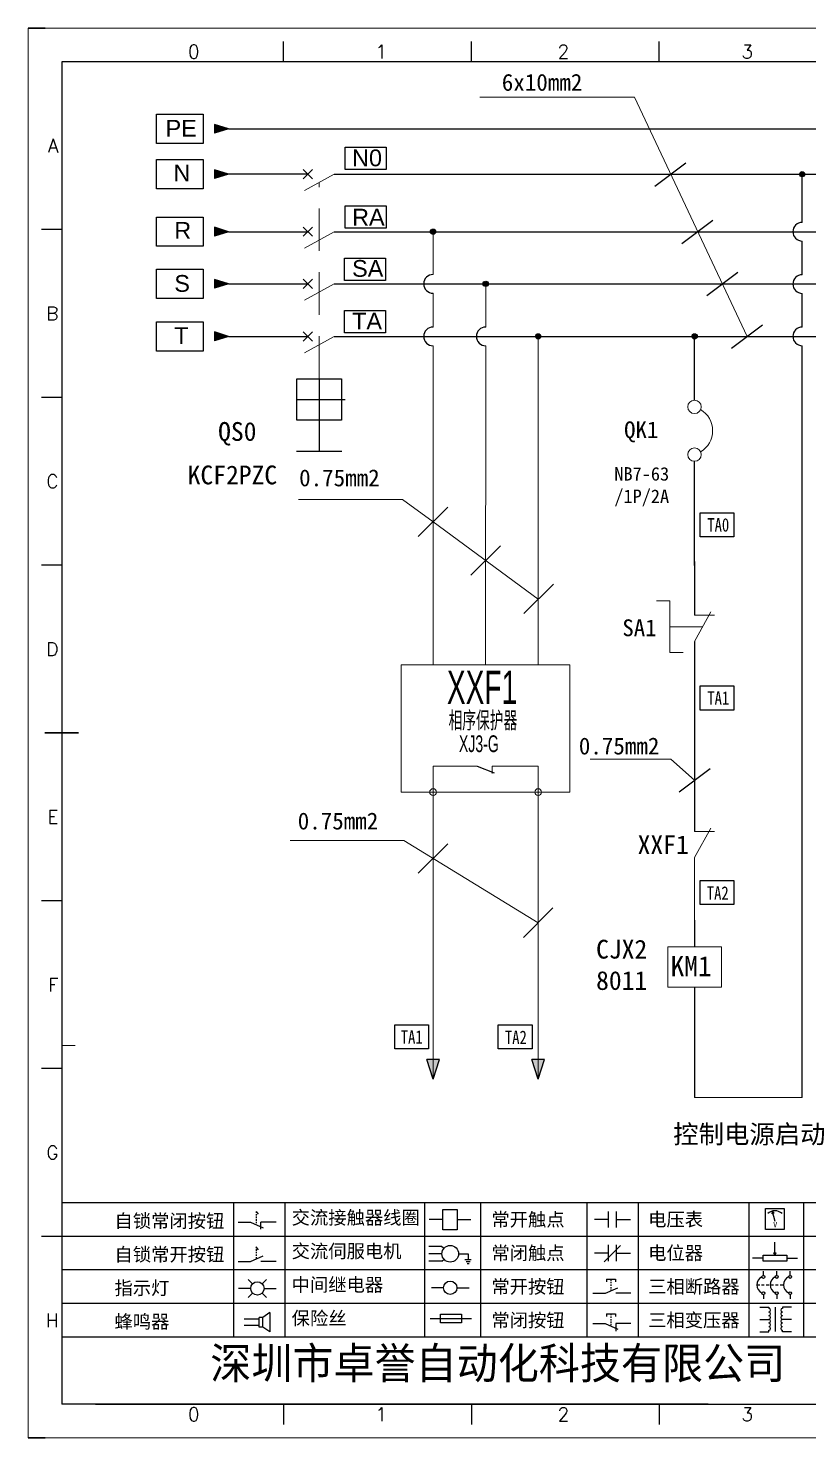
# Model space of a CAD drawing. Extents: x 33864 to 41687, y -3582 to -110.
# Drawn here: x 35595.8 to 35712.1, y -2914.9 to -2704.9 of the extents above; entities that cross this region are included whole.
import ezdxf
from ezdxf.enums import TextEntityAlignment as Align

# ---------------------------------------------------------------- set-up
doc = ezdxf.new("R2010")
doc.units = 0
doc.header["$MEASUREMENT"] = 0
doc.linetypes.add('DASHED2', pattern=[9.525, 6.35, -3.175])
for name, color, linetype in [('AE_BOR', 1, 'Continuous'), ('MISC', 2, 'Continuous'), ('SYMS', 7, 'Continuous'), ('细实线层', 7, 'Continuous')]:
    doc.layers.add(name, color=color, linetype=linetype)
doc.styles.add('Standard_0.8', font='', dxfattribs={"width": 0.8})
doc.styles.add('WD', font='romans.shx', dxfattribs={"bigfont": 'gbcbig.shx'})
doc.styles.add('样式 0', font='')
doc.styles.add('样式 8', font='arial.ttf')
doc.styles.add('汉字', font='')
doc.styles.get('Standard_0.8').set_extended_font_data('SimSun')
doc.styles.get('样式 0').set_extended_font_data('KaiTi_GB2312')
doc.styles.get('汉字').set_extended_font_data('新宋体')

# ---------------------------------------------------------------- blocks, each defined once
blk = doc.blocks.new('WDDOT')
blk.add_hatch(color=256).paths.add_polyline_path([(0.5, 0, 1), (-0.5, 0, 1)])
blk.add_circle((0, 0), 0.5)
blk = doc.blocks.new('*U98')
at = {"linetype": 'ByBlock'}
for p, q in [((-1909.23, -780.45), (-1909.23, -780.67)), ((-1909.23, -780.45), (-1908.92, -780.84)), ((-1909.23, -780.84), (-1909.23, -781.05)), ((-1911.92, -782.07), (-1910.06, -782.07)), ((-1910.06, -782.07), (-1908.18, -782.88)), ((-1909.23, -781.23), (-1909.23, -781.44)), ((-1909.23, -781.61), (-1909.23, -781.83)), ((-1909.23, -782), (-1909.23, -782.21)), ((-1909.23, -782.38), (-1909.23, -782.43)), ((-1908.52, -783.07), (-1908.52, -782.07)), ((-1906.25, -782.07), (-1908.52, -782.07))]:
    blk.add_line(p, q, dxfattribs=at)
blk = doc.blocks.new('*U99')
at = {"linetype": 'ByBlock'}
for p, q in [((-1908.88, -791.17), (-1909.23, -790.71)), ((-1909.23, -790.71), (-1909.23, -790.92)), ((-1909.23, -791.09), (-1909.23, -791.31)), ((-1909.23, -791.48), (-1909.23, -791.69)), ((-1911.92, -792.89), (-1910.06, -792.89)), ((-1910.06, -792.89), (-1908.18, -792.08)), ((-1909.23, -791.86), (-1909.23, -792.08)), ((-1909.23, -792.25), (-1909.23, -792.47)), ((-1906.25, -792.89), (-1908.52, -792.89))]:
    blk.add_line(p, q, dxfattribs=at)
blk = doc.blocks.new('蜂鸣器')
at = {"linetype": 'ByBlock'}
for p, q in [((-1907.17, -795.53), (-1908.25, -796.26)), ((-1907.17, -795.53), (-1907.17, -798.41)), ((-1908.8, -796.48), (-1911.01, -796.48)), ((-1908.8, -797.46), (-1911.01, -797.46)), ((-1908.25, -796.26), (-1908.8, -796.26)), ((-1908.8, -797.68), (-1908.8, -796.26)), ((-1908.25, -797.68), (-1908.8, -797.68)), ((-1908.25, -797.68), (-1908.25, -796.26)), ((-1907.17, -798.41), (-1908.25, -797.68))]:
    blk.add_line(p, q, dxfattribs=at)
blk = doc.blocks.new('指示灯')
at = {"linetype": 'ByBlock'}
for p, q in [((-1854.25, -776.92), (-1856.06, -776.92)), ((-1854.62, -775.59), (-1853.97, -776.23)), ((-1851.9, -775.59), (-1852.54, -776.23)), ((-1852.26, -776.92), (-1850.45, -776.92)), ((-1854.62, -778.25), (-1853.97, -777.61)), ((-1851.9, -778.25), (-1852.54, -777.61))]:
    blk.add_line(p, q, dxfattribs=at)
blk.add_circle((-1853.26, -776.92), 0.992, dxfattribs=at)
blk = doc.blocks.new('交流接触器线圈')
at = {"linetype": 'ByBlock'}
for p, q in [((-1880.82, -781.77), (-1882.87, -781.77)), ((-1878.72, -781.77), (-1876.67, -781.77))]:
    blk.add_line(p, q, dxfattribs=at)
blk.add_lwpolyline([(-1880.82, -780.28), (-1878.72, -780.28), (-1878.72, -783.26), (-1880.82, -783.26)], close=True, dxfattribs=at)
blk = doc.blocks.new('交流伺服电机')
at = {"linetype": 'ByBlock'}
for p, q in [((-1880.97, -785.75), (-1882.94, -785.75)), ((-1880.97, -786.85), (-1882.94, -786.85)), ((-1880.97, -785.75), (-1880.65, -786.03)), ((-1878.49, -786.85), (-1877.07, -786.85)), ((-1877.07, -786.85), (-1877.07, -787.72)), ((-1880.97, -787.94), (-1882.94, -787.94)), ((-1880.97, -787.94), (-1880.65, -787.67)), ((-1877.54, -787.72), (-1876.59, -787.72)), ((-1877.38, -788.01), (-1876.75, -788.01)), ((-1877.23, -788.29), (-1876.9, -788.29))]:
    blk.add_line(p, q, dxfattribs=at)
blk.add_circle((-1879.73, -786.85), 1.24, dxfattribs=at)
blk = doc.blocks.new('中间继电器')
at = {"linetype": 'ByBlock'}
for p, q in [((-1880.72, -791.92), (-1882.54, -791.92)), ((-1878.74, -791.92), (-1876.92, -791.92))]:
    blk.add_line(p, q, dxfattribs=at)
blk.add_circle((-1879.73, -791.92), 0.992, dxfattribs=at)
blk = doc.blocks.new('保险丝')
at = {"linetype": 'ByBlock'}
blk.add_line((-1882.72, -796.49), (-1876.55, -796.49), dxfattribs=at)
blk.add_lwpolyline([(-1881.2, -795.86), (-1878.06, -795.86), (-1878.06, -797.12), (-1881.2, -797.12)], close=True, dxfattribs=at)
blk = doc.blocks.new('常开按钮')
at = {"linetype": 'ByBlock'}
for p, q in [((-1910.06, -787.73), (-1908.18, -786.93)), ((-1909.9, -785.68), (-1908.56, -785.68)), ((-1909.9, -785.68), (-1909.9, -786.07)), ((-1909.23, -785.68), (-1909.23, -785.89)), ((-1909.23, -786.06), (-1909.23, -786.28)), ((-1909.23, -786.45), (-1909.23, -786.67)), ((-1909.23, -786.84), (-1909.23, -787.05)), ((-1909.23, -787.22), (-1909.23, -787.38)), ((-1908.56, -785.68), (-1908.56, -786.07)), ((-1911.92, -787.73), (-1910.06, -787.73)), ((-1906.25, -787.73), (-1908.52, -787.73))]:
    blk.add_line(p, q, dxfattribs=at)
blk = doc.blocks.new('常开触点')
at = {"linetype": 'ByBlock'}
for p, q in [((-1853.82, -782.99), (-1853.82, -780.56)), ((-1852.6, -782.99), (-1852.6, -780.56)), ((-1853.82, -781.77), (-1855.88, -781.77)), ((-1852.6, -781.77), (-1850.55, -781.77))]:
    blk.add_line(p, q, dxfattribs=at)
blk = doc.blocks.new('常闭触点')
at = {"linetype": 'ByBlock'}
for p, q in [((-1853.82, -786.77), (-1855.88, -786.77)), ((-1852.01, -785.66), (-1854.43, -788.1)), ((-1853.82, -787.99), (-1853.82, -785.56)), ((-1852.6, -787.99), (-1852.6, -785.56)), ((-1852.6, -786.77), (-1850.55, -786.77))]:
    blk.add_line(p, q, dxfattribs=at)
blk = doc.blocks.new('常闭按钮')
at = {"linetype": 'ByBlock'}
for p, q in [((-1854.11, -790.83), (-1852.77, -790.83)), ((-1854.11, -790.83), (-1854.11, -791.22)), ((-1853.44, -790.83), (-1853.44, -791.04)), ((-1853.44, -791.21), (-1853.44, -791.43)), ((-1853.44, -791.6), (-1853.44, -791.82)), ((-1852.77, -790.83), (-1852.77, -791.22)), ((-1856.13, -792.28), (-1854.28, -792.28)), ((-1854.28, -792.28), (-1852.4, -793.09)), ((-1853.44, -791.99), (-1853.44, -792.2)), ((-1853.44, -792.37), (-1853.44, -792.53)), ((-1850.47, -792.28), (-1852.73, -792.28)), ((-1852.73, -792.28), (-1852.73, -793.43))]:
    blk.add_line(p, q, dxfattribs=at)
blk = doc.blocks.new('电压表')
at = {"linetype": 'ByBlock'}
for p, q in [((-1814.84, -780.75), (-1814.91, -781.13)), ((-1814.6, -781.05), (-1814.91, -781.13)), ((-1814.84, -780.75), (-1814.46, -782.26)), ((-1814.84, -780.75), (-1814.6, -781.05))]:
    blk.add_line(p, q, dxfattribs=at)
blk.add_lwpolyline([(-1815.84, -780.34), (-1813.07, -780.34), (-1813.07, -783.49), (-1815.84, -783.49)], close=True, dxfattribs=at)
blk.add_arc((-1814.46, -782.26), 1.56, 46.8313, 133.1687, dxfattribs=at)
at = {"linetype": 'ByBlock', "insert": (-1814.7, -782.39), "char_height": 0.75, "width": 0.6768, "attachment_point": 1}
blk.add_mtext('V', dxfattribs=at)
blk = doc.blocks.new('电位器')
at = {"linetype": 'ByBlock'}
for p, q in [((-1814.45, -787.3), (-1814.45, -785.39)), ((-1814.45, -787.3), (-1814.62, -786.96)), ((-1814.62, -786.96), (-1814.27, -786.96)), ((-1814.45, -787.3), (-1814.27, -786.96)), ((-1816.21, -787.75), (-1817.79, -787.75)), ((-1812.68, -787.75), (-1811.1, -787.75))]:
    blk.add_line(p, q, dxfattribs=at)
blk.add_lwpolyline([(-1816.21, -787.3), (-1812.68, -787.3), (-1812.68, -788.2), (-1816.21, -788.2)], close=True, dxfattribs=at)
blk = doc.blocks.new('三相断路器')
at = {"linetype": 'ByBlock'}
for p, q in [((-1816.17, -790.33), (-1816.17, -789.7)), ((-1814.17, -790.33), (-1814.17, -789.7)), ((-1812.18, -790.33), (-1812.18, -789.7)), ((-1817.14, -791.74), (-1816.72, -791.74)), ((-1816.45, -791.74), (-1816.03, -791.74)), ((-1816.17, -793.19), (-1816.17, -793.83)), ((-1815.76, -791.74), (-1815.34, -791.74)), ((-1815.07, -791.74), (-1814.65, -791.74)), ((-1814.38, -791.74), (-1813.96, -791.74)), ((-1814.17, -793.19), (-1814.17, -793.83)), ((-1813.69, -791.74), (-1813.27, -791.74)), ((-1812.18, -793.19), (-1812.18, -793.83))]:
    blk.add_line(p, q, dxfattribs=at)
for centre in [(-1816.17, -790.55), (-1814.17, -790.55), (-1812.18, -790.55), (-1816.17, -792.98), (-1814.17, -792.98), (-1812.18, -792.98)]:
    blk.add_circle(centre, 0.219, dxfattribs=at)
for centre in [(-1815.81, -791.74), (-1813.82, -791.74), (-1811.83, -791.74)]:
    blk.add_arc(centre, 1.32, 115.5791, 244.4209, dxfattribs=at)
blk = doc.blocks.new('三相变压器')
at = {"linetype": 'ByBlock'}
for p, q in [((-1816.69, -795.03), (-1815.37, -795.03)), ((-1815.37, -795.03), (-1815.37, -795.24)), ((-1814.34, -798.7), (-1814.34, -795.04)), ((-1812, -795.03), (-1813.32, -795.03)), ((-1813.32, -795.03), (-1813.32, -795.24)), ((-1816.69, -796.87), (-1815.37, -796.87)), ((-1812, -796.87), (-1813.32, -796.87)), ((-1816.69, -798.71), (-1815.37, -798.71)), ((-1815.37, -798.71), (-1815.37, -798.5)), ((-1813.32, -798.71), (-1813.32, -798.5)), ((-1812, -798.71), (-1813.32, -798.71))]:
    blk.add_line(p, q, dxfattribs=at)
for centre, start, end in [((-1815.37, -795.51), 270, 90), ((-1815.37, -796.06), 270, 90), ((-1813.32, -795.51), 90, 270), ((-1813.32, -796.06), 90, 270), ((-1815.37, -796.6), 270, 90), ((-1815.37, -797.14), 270, 90), ((-1815.37, -797.68), 270, 90), ((-1815.37, -798.23), 270, 90), ((-1813.32, -796.6), 90, 270), ((-1813.32, -797.14), 90, 270), ((-1813.32, -797.68), 90, 270), ((-1813.32, -798.23), 90, 270)]:
    blk.add_arc(centre, 0.271, start, end, dxfattribs=at)

msp = doc.modelspace()

# ---------------------------------------------------------------- hatches: boundary and pattern name
for points in [[(35625.643, -2726.613), (35623.6, -2725.958), (35623.6, -2727.267)], [(35711.537, -2726.613, 1), (35710.759, -2726.613, 1)], [(35625.643, -2735.178), (35623.6, -2734.524), (35623.6, -2735.833)], [(35656.53, -2735.179, 1), (35655.751, -2735.179, 1)], [(35625.643, -2742.94), (35623.6, -2742.286), (35623.6, -2743.595)], [(35664.374, -2742.944, 1), (35663.596, -2742.944, 1)], [(35625.643, -2750.775), (35623.6, -2750.12), (35623.6, -2751.43)], [(35672.2, -2750.774, 1), (35671.421, -2750.774, 1)], [(35695.499, -2750.771, 1), (35694.72, -2750.771, 1)], [(35655.206, -2858.508), (35656.142, -2861.426), (35657.077, -2858.508)], [(35670.876, -2858.508), (35671.811, -2861.426), (35672.746, -2858.508)]]:
    msp.add_hatch(color=256).paths.add_polyline_path(points)
at = {"layer": 'MISC'}
msp.add_hatch(color=256, dxfattribs=at).paths.add_polyline_path([(35625.643, -2719.848), (35623.6, -2719.193), (35623.6, -2720.503)])

# ---------------------------------------------------------------- linework, layer by layer
for p, q in [((35887.82, -2709.86), (35600.82, -2709.86)), ((35600.82, -2709.86), (35600.82, -2909.86)), ((35625.643, -2726.613), (35623.6, -2725.958)), ((35623.6, -2725.958), (35623.6, -2727.267)), ((35625.643, -2726.613), (35623.6, -2727.267)), ((35641.383, -2726.613), (35863.96, -2726.613)), ((35625.643, -2735.178), (35623.6, -2734.524)), ((35623.6, -2734.524), (35623.6, -2735.833)), ((35625.643, -2735.178), (35623.6, -2735.833)), ((35625.643, -2735.178), (35637.484, -2735.178)), ((35641.383, -2735.178), (35793.714, -2735.178)), ((35625.643, -2742.94), (35623.6, -2742.286)), ((35623.6, -2742.286), (35623.6, -2743.595)), ((35625.643, -2742.94), (35623.6, -2743.595)), ((35625.643, -2742.94), (35637.484, -2742.94)), ((35641.383, -2742.94), (35793.737, -2742.963)), ((35625.643, -2750.775), (35623.6, -2750.12)), ((35623.6, -2750.12), (35623.6, -2751.43)), ((35625.643, -2750.775), (35623.6, -2751.43)), ((35625.643, -2750.775), (35637.484, -2750.775)), ((35641.383, -2750.775), (35793.717, -2750.772)), ((35639.178, -2757.102), (35639.178, -2767.896)), ((35635.856, -2760.172), (35642.5, -2760.172)), ((35642.5, -2760.172), (35643.026, -2760.172)), ((35635.816, -2767.896), (35642.539, -2767.896)), ((35662.726, -2814.818), (35665.226, -2815.782)), ((35695.1, -2837.732), (35695.1, -2841.733)), ((35695.1, -2847.733), (35695.1, -2864.143)), ((35656.142, -2861.426), (35655.206, -2858.508)), ((35657.077, -2858.508), (35655.206, -2858.508)), ((35656.142, -2861.426), (35657.077, -2858.508)), ((35671.811, -2861.426), (35670.876, -2858.508)), ((35672.746, -2858.508), (35670.876, -2858.508)), ((35671.811, -2861.426), (35672.746, -2858.508)), ((35605.85, -2909.86), (35885.35, -2909.86))]:
    msp.add_line(p, q)
at = {"color": 0}
for p, q in [((35637.484, -2726.613), (35625.643, -2726.613)), ((35711.148, -2733.784), (35711.148, -2726.613)), ((35711.148, -2741.58), (35711.148, -2736.572)), ((35711.148, -2749.377), (35711.148, -2744.369)), ((35695.1, -2784.311), (35695.1, -2792.318)), ((35695.1, -2796.215), (35695.1, -2824.522))]:
    msp.add_line(p, q, dxfattribs=at)
at = {"lineweight": 0}
for p, q in [((35638.174, -2725.923), (35636.795, -2727.302)), ((35636.795, -2725.923), (35638.174, -2727.302)), ((35641.383, -2726.613), (35636.997, -2729.049)), ((35638.174, -2734.489), (35636.795, -2735.867)), ((35636.795, -2734.489), (35638.174, -2735.867)), ((35641.383, -2735.178), (35636.997, -2737.615)), ((35638.174, -2742.251), (35636.795, -2743.629)), ((35636.795, -2742.251), (35638.174, -2743.629)), ((35641.383, -2742.94), (35636.997, -2745.377)), ((35638.174, -2750.086), (35636.795, -2751.464)), ((35636.795, -2750.086), (35638.174, -2751.464)), ((35641.383, -2750.775), (35636.997, -2753.211)), ((35695.1, -2796.216), (35697.537, -2791.831)), ((35695.1, -2792.318), (35698.069, -2792.318)), ((35656.142, -2818.656), (35656.142, -2814.818)), ((35671.811, -2818.656), (35671.811, -2814.818)), ((35695.1, -2828.42), (35697.537, -2824.035)), ((35695.1, -2824.522), (35698.069, -2824.522))]:
    msp.add_line(p, q, dxfattribs=at)
at = {"color": 6, "linetype": 'DASHED2', "lineweight": 0}
msp.add_line((35639.178, -2757.102), (35639.178, -2727.834), dxfattribs=at)
at = {"color": 0, "ltscale": 2}
for p, q in [((35695.1, -2760.279), (35695.11, -2750.771)), ((35711.148, -2864.143), (35711.148, -2752.165)), ((35695.11, -2784.892), (35695.1, -2769.388))]:
    msp.add_line(p, q, dxfattribs=at)
at = {"lineweight": 9, "ltscale": 0.1}
for p, q in [((35600.82, -2856.431), (35602.82, -2856.431)), ((35697.155, -2909.86), (35726.617, -2909.86))]:
    msp.add_line(p, q, dxfattribs=at)
at = {"linetype": 'ByBlock'}
for p, q in [((35887.82, -2879.86), (35600.82, -2879.86)), ((35887.82, -2884.86), (35600.82, -2884.86)), ((35887.82, -2889.86), (35600.82, -2889.86)), ((35887.82, -2894.86), (35600.82, -2894.86)), ((35887.82, -2899.86), (35600.82, -2899.86))]:
    msp.add_line(p, q, dxfattribs=at)
at = {"lineweight": -2}
for p, q in [((35626.399, -2879.86), (35626.399, -2899.86)), ((35634.076, -2879.86), (35634.076, -2899.86)), ((35654.866, -2879.86), (35654.866, -2899.86)), ((35663.219, -2879.86), (35663.219, -2899.86)), ((35679.074, -2879.86), (35679.074, -2899.86)), ((35686.723, -2879.86), (35686.723, -2899.86)), ((35703.215, -2879.86), (35703.215, -2899.86)), ((35711.317, -2879.86), (35711.317, -2899.86))]:
    msp.add_line(p, q, dxfattribs=at)
at = {"ltscale": 2}
msp.add_line((35697.155, -2909.86), (35600.82, -2909.86), dxfattribs=at)
at = {"color": 1, "lineweight": -3}
for points in [[(35614.935, -2717.672), (35621.876, -2717.672), (35621.876, -2722.024), (35614.935, -2722.024)], [(35643.053, -2722.589), (35649.158, -2722.589), (35649.158, -2725.936), (35643.053, -2725.936)], [(35614.935, -2724.436), (35621.876, -2724.436), (35621.876, -2728.789), (35614.935, -2728.789)], [(35643.053, -2731.318), (35649.158, -2731.318), (35649.158, -2734.666), (35643.053, -2734.666)], [(35614.935, -2733.002), (35621.876, -2733.002), (35621.876, -2737.355), (35614.935, -2737.355)], [(35642.933, -2739.114), (35649.038, -2739.114), (35649.038, -2742.462), (35642.933, -2742.462)], [(35614.935, -2740.764), (35621.876, -2740.764), (35621.876, -2745.117), (35614.935, -2745.117)], [(35614.935, -2748.599), (35621.876, -2748.599), (35621.876, -2752.951), (35614.935, -2752.951)], [(35642.933, -2746.911), (35649.038, -2746.911), (35649.038, -2750.258), (35642.933, -2750.258)]]:
    msp.add_lwpolyline(points, close=True, dxfattribs=at)
msp.add_lwpolyline([(35635.856, -2763.242), (35635.856, -2757.102), (35642.5, -2757.102), (35642.5, -2763.242)], close=True)
at = {"color": 1, "ltscale": 2}
for points in [[(35695.944, -2777.049), (35700.967, -2777.049), (35700.967, -2780.654), (35695.944, -2780.654)], [(35695.944, -2802.839), (35700.967, -2802.839), (35700.967, -2806.443), (35695.944, -2806.443)], [(35695.944, -2831.826), (35700.967, -2831.826), (35700.967, -2835.43), (35695.944, -2835.43)], [(35650.456, -2853.321), (35655.478, -2853.321), (35655.478, -2856.926), (35650.456, -2856.926)], [(35665.862, -2853.321), (35670.884, -2853.321), (35670.884, -2856.926), (35665.862, -2856.926)]]:
    msp.add_lwpolyline(points, close=True, dxfattribs=at)
at = {"lineweight": 0}
msp.add_lwpolyline([(35691.1, -2841.733), (35699.1, -2841.733), (35699.1, -2847.733), (35691.1, -2847.733)], close=True, dxfattribs=at)
for centre in [(35711.148, -2726.613), (35656.141, -2735.179), (35663.985, -2742.944), (35671.811, -2750.774), (35695.11, -2750.771)]:
    msp.add_circle(centre, 0.389)
for centre in [(35695.097, -2761.279), (35695.097, -2768.388)]:
    msp.add_circle(centre, 1, dxfattribs=at)
at = {"color": 0, "ltscale": 2}
for centre in [(35711.148, -2735.178), (35656.141, -2742.945), (35711.148, -2742.975), (35656.141, -2750.775), (35663.984, -2750.774), (35711.148, -2750.771)]:
    msp.add_arc(centre, 1.394, 90, 270, dxfattribs=at)
at = {"lineweight": 0}
msp.add_arc((35694.103, -2764.834), 3.691, 301.18201, 58.81799, dxfattribs=at)
at = {"layer": 'AE_BOR', "lineweight": 30}
for p, q in [((35598.35, -2704.86), (35595.817, -2704.86)), ((35595.817, -2914.86), (35598.35, -2914.86)), ((35595.817, -2914.86), (35598.35, -2914.86)), ((35595.817, -2914.86), (35598.35, -2914.86))]:
    msp.add_line(p, q, dxfattribs=at)
at = {"layer": 'AE_BOR', "color": 1, "lineweight": 15}
for p, q in [((35595.817, -2704.86), (35892.817, -2704.86)), ((35595.817, -2914.86), (35595.817, -2704.86)), ((35892.817, -2914.86), (35595.817, -2914.86))]:
    msp.add_line(p, q, dxfattribs=at)
at = {"layer": 'AE_BOR'}
for p, q in [((35633.85, -2709.86), (35633.85, -2706.86)), ((35661.85, -2709.86), (35661.85, -2706.86)), ((35689.85, -2709.86), (35689.85, -2706.86)), ((35600.82, -2734.86), (35597.82, -2734.86)), ((35600.82, -2759.86), (35597.82, -2759.86)), ((35600.82, -2784.86), (35597.82, -2784.86)), ((35600.82, -2834.86), (35597.82, -2834.86)), ((35600.82, -2859.86), (35597.82, -2859.86)), ((35600.82, -2884.86), (35597.82, -2884.86)), ((35633.85, -2909.86), (35633.85, -2912.86)), ((35661.85, -2909.86), (35661.85, -2912.86)), ((35689.85, -2909.86), (35689.85, -2912.86))]:
    msp.add_line(p, q, dxfattribs=at)
at = {"layer": 'AE_BOR', "color": 2, "lineweight": 30}
msp.add_line((35598.32, -2809.86), (35603.32, -2809.86), dxfattribs=at)
at = {"layer": 'MISC'}
for p, q in [((35625.643, -2719.848), (35623.6, -2719.193)), ((35623.6, -2719.193), (35623.6, -2720.503)), ((35625.643, -2719.848), (35623.6, -2720.503)), ((35625.643, -2719.848), (35863.96, -2719.848))]:
    msp.add_line(p, q, dxfattribs=at)
at = {"layer": '细实线层', "lineweight": 0}
for p, q in [((35686.137, -2715.159), (35663.123, -2715.159)), ((35702.92, -2750.773), (35686.137, -2715.159)), ((35656.141, -2741.551), (35656.141, -2735.179)), ((35656.141, -2749.38), (35656.141, -2744.339)), ((35663.984, -2749.38), (35663.985, -2742.944)), ((35671.811, -2799.273), (35671.811, -2750.774)), ((35656.142, -2799.712), (35656.141, -2752.169)), ((35663.977, -2799.712), (35663.984, -2752.169)), ((35651.611, -2775.061), (35636.116, -2775.061)), ((35656.141, -2778.413), (35651.611, -2775.061)), ((35653.94, -2780.605), (35658.342, -2776.221)), ((35671.811, -2789.935), (35656.141, -2778.413)), ((35661.775, -2786.366), (35666.177, -2781.982)), ((35669.663, -2792.073), (35674.066, -2787.689)), ((35689.413, -2790.183), (35691.398, -2790.183)), ((35691.398, -2794.023), (35691.398, -2790.183)), ((35696.318, -2794.023), (35691.398, -2794.023)), ((35691.398, -2794.023), (35691.398, -2797.864)), ((35656.142, -2798.835), (35656.142, -2799.712)), ((35671.811, -2798.835), (35671.811, -2799.712)), ((35691.398, -2797.864), (35693.384, -2797.864)), ((35691.593, -2813.756), (35679.54, -2813.756)), ((35695.1, -2816.903), (35691.593, -2813.756)), ((35656.142, -2814.818), (35662.726, -2814.818)), ((35664.958, -2815.872), (35664.958, -2814.812)), ((35664.958, -2814.818), (35671.811, -2814.818)), ((35656.142, -2818.656), (35656.142, -2861.426)), ((35671.811, -2818.656), (35671.811, -2861.426)), ((35651.802, -2825.896), (35634.832, -2825.896)), ((35671.811, -2838.122), (35651.802, -2825.896)), ((35653.941, -2830.74), (35658.343, -2826.355)), ((35695.1, -2828.42), (35695.1, -2837.732)), ((35669.61, -2840.314), (35674.012, -2835.93)), ((35656.142, -2839.891), (35656.142, -2858.508)), ((35671.811, -2839.891), (35671.811, -2858.508)), ((35695.1, -2864.143), (35711.148, -2864.143))]:
    msp.add_line(p, q, dxfattribs=at)
at = {"layer": '细实线层', "linetype": 'ByBlock'}
for p, q in [((35689.184, -2728.373), (35693.806, -2724.907)), ((35693.221, -2736.939), (35697.842, -2733.473)), ((35696.92, -2744.677), (35701.541, -2741.211)), ((35700.609, -2752.506), (35705.23, -2749.04)), ((35692.789, -2818.636), (35697.411, -2815.17))]:
    msp.add_line(p, q, dxfattribs=at)
at = {"layer": '细实线层', "lineweight": 0}
msp.add_lwpolyline([(35651.413, -2799.712), (35676.534, -2799.712), (35676.534, -2818.656), (35651.413, -2818.656)], close=True, dxfattribs=at)
for centre in [(35656.142, -2818.656), (35671.811, -2818.656)]:
    msp.add_circle(centre, 0.5, dxfattribs=at)

# ---------------------------------------------------------------- block references
at = {"linetype": 'ByBlock'}
for name, p in [('*U98', (37539.009, -2100.683)), ('交流接触器线圈', (37538.433, -2100.592)), ('常开触点', (37536.087, -2100.563)), ('电压表', (37521.526, -2100.344)), ('*U99', (37539.009, -2095.683)), ('交流伺服电机', (37538.433, -2100.592)), ('常闭触点', (37536.087, -2100.563)), ('电位器', (37521.526, -2100.344)), ('指示灯', (37483.223, -2115.683)), ('中间继电器', (37538.433, -2100.592)), ('常开按钮', (37591.873, -2105.563)), ('三相断路器', (37521.526, -2100.344)), ('三相变压器', (37521.526, -2100.344)), ('蜂鸣器', (37539.009, -2100.683)), ('保险丝', (37538.433, -2100.592)), ('常闭按钮', (37536.087, -2105.563))]:
    msp.add_blockref(name, p, dxfattribs=at)
at = {"layer": 'SYMS', "lineweight": -3, "xscale": 0.4949999999989814, "yscale": 0.4949999999989814, "zscale": 0.495}
for p in [(35711.148, -2726.613), (35656.141, -2735.179), (35663.985, -2742.944), (35671.811, -2750.774), (35695.11, -2750.771)]:
    msp.add_blockref('WDDOT', p, dxfattribs=at)

# ---------------------------------------------------------------- texts
at = {"color": 0}
for s, p in [('6x10mm2', (35666.383, -2714.183)), ('0.75mm2', (35636.186, -2773.108)), ('0.75mm2', (35677.862, -2813.056)), ('0.75mm2', (35635.978, -2824.229))]:
    msp.add_text(s, height=2.52, dxfattribs=at).set_placement(p)
at = {"char_height": 2.5, "width": 4.96666, "attachment_point": 1, "style": '样式 8'}
for s, insert in [('N0', (35644.073, -2722.932)), ('N', (35617.457, -2725.169)), ('RA', (35644.073, -2731.761)), ('R', (35617.583, -2733.727)), ('SA', (35644.073, -2739.395)), ('S', (35617.589, -2741.634)), ('TA', (35644.073, -2747.239)), ('T', (35617.558, -2749.406))]:
    msp.add_mtext(s, dxfattribs=dict(at, insert=insert))
at = {"insert": (35691.93, -2868.238), "char_height": 2.772, "width": 24.65265, "attachment_point": 1}
msp.add_mtext('{\\fSimSun|b0|i0|c134|p2;控制电源启动}', dxfattribs=at)
at = {"char_height": 2, "attachment_point": 1, "style": '汉字'}
for s, insert in [('{\\fKaiTi_GB2312|b0|i0|c134|p49;交流接触器线圈}', (35635.071, -2881.052)), ('{\\fKaiTi_GB2312|b0|i0|c134|p49;常开触点}', (35664.824, -2881.339)), ('{\\fKaiTi_GB2312|b0|i0|c134|p49;电压表}', (35688.184, -2881.329)), ('{\\fKaiTi_GB2312|b0|i0|c134|p49;自锁常闭按钮}', (35608.676, -2881.546)), ('{\\fKaiTi_GB2312|b0|i0|c134|p49;自锁常开按钮}', (35608.676, -2886.546)), ('{\\fKaiTi_GB2312|b0|i0|c134|p49;交流伺服电机}', (35635.071, -2886.052)), ('{\\fKaiTi_GB2312|b0|i0|c134|p49;常闭触点}', (35664.824, -2886.339)), ('{\\fKaiTi_GB2312|b0|i0|c134|p49;电位器}', (35688.184, -2886.329)), ('{\\fKaiTi_GB2312|b0|i0|c134|p49;指示灯}', (35608.676, -2891.546)), ('{\\fKaiTi_GB2312|b0|i0|c134|p49;中间继电器}', (35635.071, -2891.052)), ('{\\fKaiTi_GB2312|b0|i0|c134|p49;常开按钮}', (35664.824, -2891.339)), ('{\\fKaiTi_GB2312|b0|i0|c134|p49;三相断路器}', (35688.184, -2891.329)), ('{\\fKaiTi_GB2312|b0|i0|c134|p49;保险丝}', (35635.071, -2896.052)), ('{\\fKaiTi_GB2312|b0|i0|c134|p49;蜂鸣器}', (35608.676, -2896.546)), ('{\\fKaiTi_GB2312|b0|i0|c134|p49;常闭按钮}', (35664.824, -2896.339)), ('{\\fKaiTi_GB2312|b0|i0|c134|p49;三相变压器}', (35688.184, -2896.329))]:
    msp.add_mtext(s, dxfattribs=dict(at, insert=insert))
at = {"lineweight": -2, "insert": (35622.953, -2901.389), "char_height": 4.70644, "width": 96.11383, "attachment_point": 1}
msp.add_mtext('深圳市卓誉自动化科技有限公司', dxfattribs=at)
at = {"lineweight": 0, "style": '样式 8', "width": 0.6}
for tag, height, p in [('XXF1', 5, (35668.683, -2805.559)), ('相序保护器', 2.5, (35668.683, -2809.206)), ('XJ3-G', 2.5, (35665.934, -2812.706))]:
    msp.add_attdef(tag, text='', height=height, dxfattribs=at).set_placement(p, align=Align.RIGHT)
at = {"layer": 'AE_BOR', "style": 'WD'}
for s, p in [('0', (35620.487, -2709.36)), ('1', (35648.412, -2709.36)), ('2', (35675.562, -2709.36)), ('3', (35702.962, -2709.36)), ('0', (35620.487, -2912.36)), ('1', (35648.412, -2912.36)), ('2', (35675.562, -2912.36)), ('3', (35702.962, -2912.36))]:
    msp.add_text(s, height=2, dxfattribs=at).set_placement(p, align=Align.CENTER)
for s, p in [('A', (35600.32, -2722.36)), ('B', (35600.32, -2747.36)), ('C', (35600.32, -2772.36)), ('D', (35600.32, -2797.36)), ('E', (35600.32, -2822.36)), ('F', (35600.32, -2847.36)), ('G', (35600.32, -2872.36)), ('H', (35600.32, -2897.36))]:
    msp.add_text(s, height=2, dxfattribs=at).set_placement(p, align=Align.MIDDLE_RIGHT)
at = {"layer": 'MISC', "insert": (35615.904, -2718.518), "char_height": 2.5, "width": 4.96666, "attachment_point": 1, "style": '样式 8'}
msp.add_mtext('\\pi0.38237;PE', dxfattribs=at)
at = {"layer": 'MISC', "color": 0, "attachment_point": 1}
for s, insert, char_height, width, style in [('QS0', (35624.118, -2763.541), 2.8, 5.01683, '样式 0'), ('{\\fSimSun|b0|i0|c134|p2;QK1}', (35684.607, -2763.436), 2.5, 5.01683, '样式 0'), ('{\\fSimSun|b0|i0|c134|p49;KCF2PZC}', (35619.58, -2770.014), 2.8, 31.56629, '样式 0'), ('{\\fSimSun|b0|i0|c134|p2;NB7-63\\P/1P/2A}', (35683.154, -2770.255), 2, 5.01683, '样式 0'), ('TA0', (35697.004, -2777.851), 2, 5.01683, 'Standard_0.8'), ('{\\fSimSun|b0|i0|c134|p2;SA1}', (35684.344, -2792.937), 2.5, 5.01683, '样式 0'), ('TA1', (35697.004, -2803.641), 2, 5.01683, 'Standard_0.8'), ('XXF1', (35686.619, -2825.101), 2.8, 7.9311, '样式 0'), ('TA2', (35696.929, -2832.698), 2, 5.01683, 'Standard_0.8'), ('CJX2\\P8011', (35680.434, -2840.666), 2.8, 7.9311, '样式 0'), ('\\pi-0.13538;KM1', (35691.666, -2843.088), 3, 6.8721, '样式 0'), ('TA1', (35651.329, -2854.151), 2, 5.01683, 'Standard_0.8'), ('TA2', (35666.847, -2854.193), 2, 5.01683, 'Standard_0.8')]:
    msp.add_mtext(s, dxfattribs=dict(at, insert=insert, char_height=char_height, width=width, style=style))

doc.saveas('drawing.dxf')
